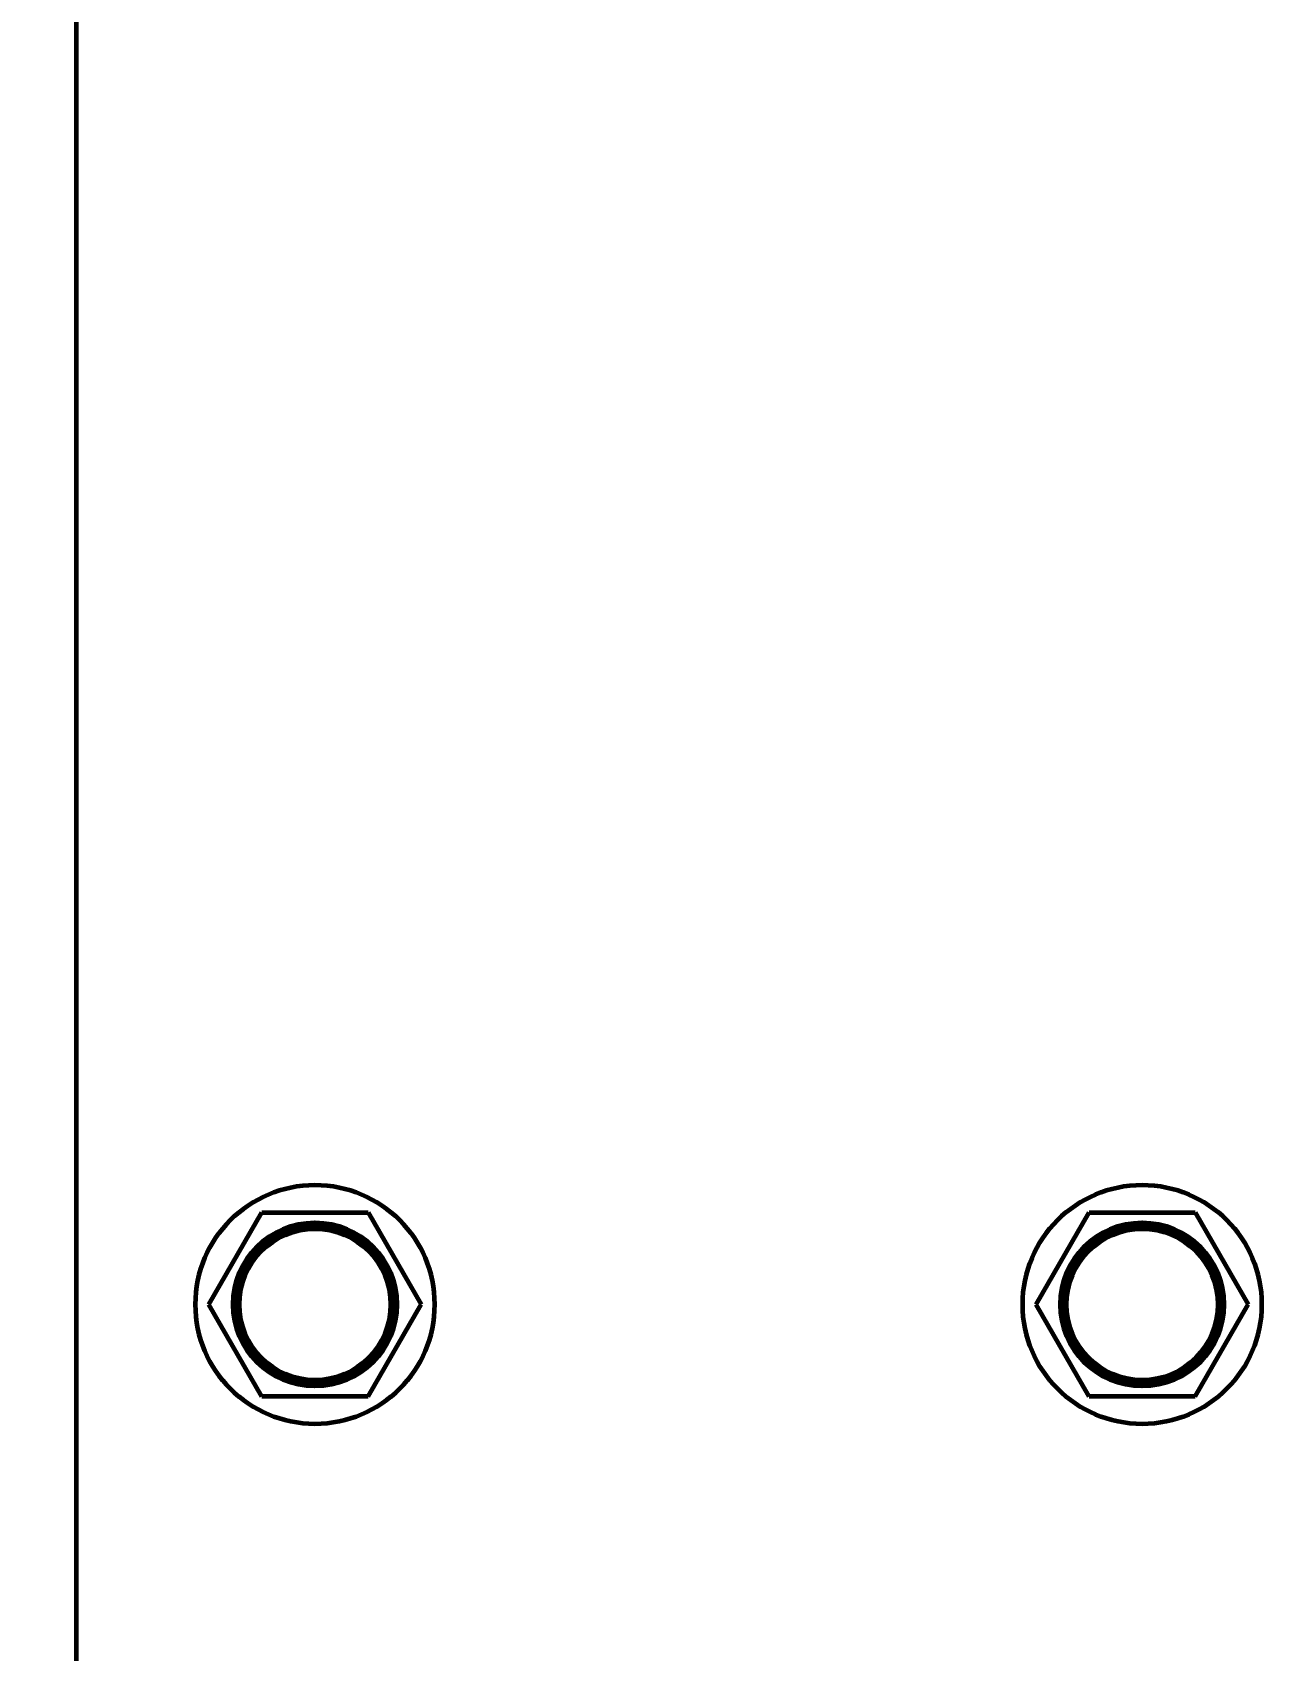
# Model space of a CAD drawing. Header units: millimetres. Extents: x 0 to 840, y 0 to 594.
# Drawn here: x 64.24 to 68.7, y 433 to 438.87 of the extents above; entities that cross this region are included whole.
import ezdxf

# ---------------------------------------------------------------- set-up
doc = ezdxf.new("R2010")
doc.units = ezdxf.units.MM
doc.linetypes.add('K5LT_BASIC', pattern=[0])
doc.linetypes.add('K5LT_THIN', pattern=[0])
doc.layers.add('Системный слой', color=7, linetype='Continuous')
doc.styles.add('KDIMTEXTSTYLE', font='GOST_AU.SHX', dxfattribs={"width": 0.96, "oblique": 15, "height": 5})
doc.dimstyles.new('KDIMSTYLE (0.07)', dxfattribs={"dimtxt": 5, "dimasz": 1, "dimexe": 2, "dimexo": 0, "dimgap": 1, "dimtad": 1, "dimlfac": 15, "dimtxsty": 'KDIMTEXTSTYLE', "dimsah": 1, "dimcen": 0, "dimdle": 1, "dimadec": 0, "dimazin": 0, "dimtfac": 0.667, "dimtmove": 0, "dimatfit": 3, "dimfxl": 1, "dimtvp": 1, "dimtolj": 1, "dimtzin": 0, "dimarcsym": 0})

# ---------------------------------------------------------------- blocks, each defined once
blk = doc.blocks.new('KDIMARROW_01')
at = {"layer": 'Системный слой'}
blk.add_hatch(color=0, dxfattribs=at).paths.add_polyline_path([(0, 0), (-5, 0.6583), (-4.5, 0), (-5, -0.6583)])
at = {"layer": 'Системный слой', "color": 0, "linetype": 'K5LT_THIN', "lineweight": 18}
for p, q in [((-4.5, 0), (-5, 0.6583)), ((-5, 0.6583), (0, 0)), ((0, 0), (-5, -0.6583)), ((-5, -0.6583), (-4.5, 0)), ((0, 0), (-1, 0))]:
    blk.add_line(p, q, dxfattribs=at)

msp = doc.modelspace()

# ---------------------------------------------------------------- linework, layer by layer
at = {"layer": 'Системный слой', "color": 5, "linetype": 'K5LT_BASIC', "lineweight": 60, "true_color": 0x0000ff}
for p, q in [((64.40262, 445.75139), (64.40262, 413.77201)), ((64.88439, 434.25859), (65.07684, 434.59192)), ((65.07684, 434.59192), (65.46174, 434.59192)), ((65.46174, 434.59192), (65.65419, 434.25859)), ((67.88439, 434.25859), (68.07684, 434.59192)), ((68.07684, 434.59192), (68.46174, 434.59192)), ((68.46174, 434.59192), (68.65419, 434.25859)), ((65.07684, 433.92526), (64.88439, 434.25859)), ((65.46174, 433.92526), (65.65419, 434.25859)), ((68.07684, 433.92526), (67.88439, 434.25859)), ((68.46174, 433.92526), (68.65419, 434.25859)), ((65.46174, 433.92526), (65.07684, 433.92526)), ((68.46174, 433.92526), (68.07684, 433.92526))]:
    msp.add_line(p, q, dxfattribs=at)
for centre, radius in [((65.26929, 434.25859), 0.43333), ((68.26929, 434.25859), 0.43333), ((65.26929, 434.25859), 0.29667), ((68.26929, 434.25859), 0.29667), ((65.26929, 434.25859), 0.28333), ((65.26929, 434.25859), 0.2744), ((68.26929, 434.25859), 0.28333), ((68.26929, 434.25859), 0.2744)]:
    msp.add_circle(centre, radius, dxfattribs=at)

# ---------------------------------------------------------------- dimensions: what is measured, and where the dimension line sits
at = {"layer": 'Системный слой', "color": 7}
msp.add_linear_dim(base=(35.79523, 548.52309), p1=(62.98689, 411.46667), p2=(66.39331, 548.52309), angle=90, location=(35.79523, 479.99488), text='\\H5.0;\\W0.965;\\Q15;\\H5.0;\\W0.965;\\Q15;\\Q15;H', dimstyle='KDIMSTYLE (0.07)', override={"dimexo": 0, "dimblk1": 'KDIMARROW_01', "dimblk2": 'KDIMARROW_01', "dimse1": 0, "dimse2": 0, "dimclrt": 7, "dimtolj": 1}, dxfattribs=at).render()

doc.saveas('drawing.dxf')
